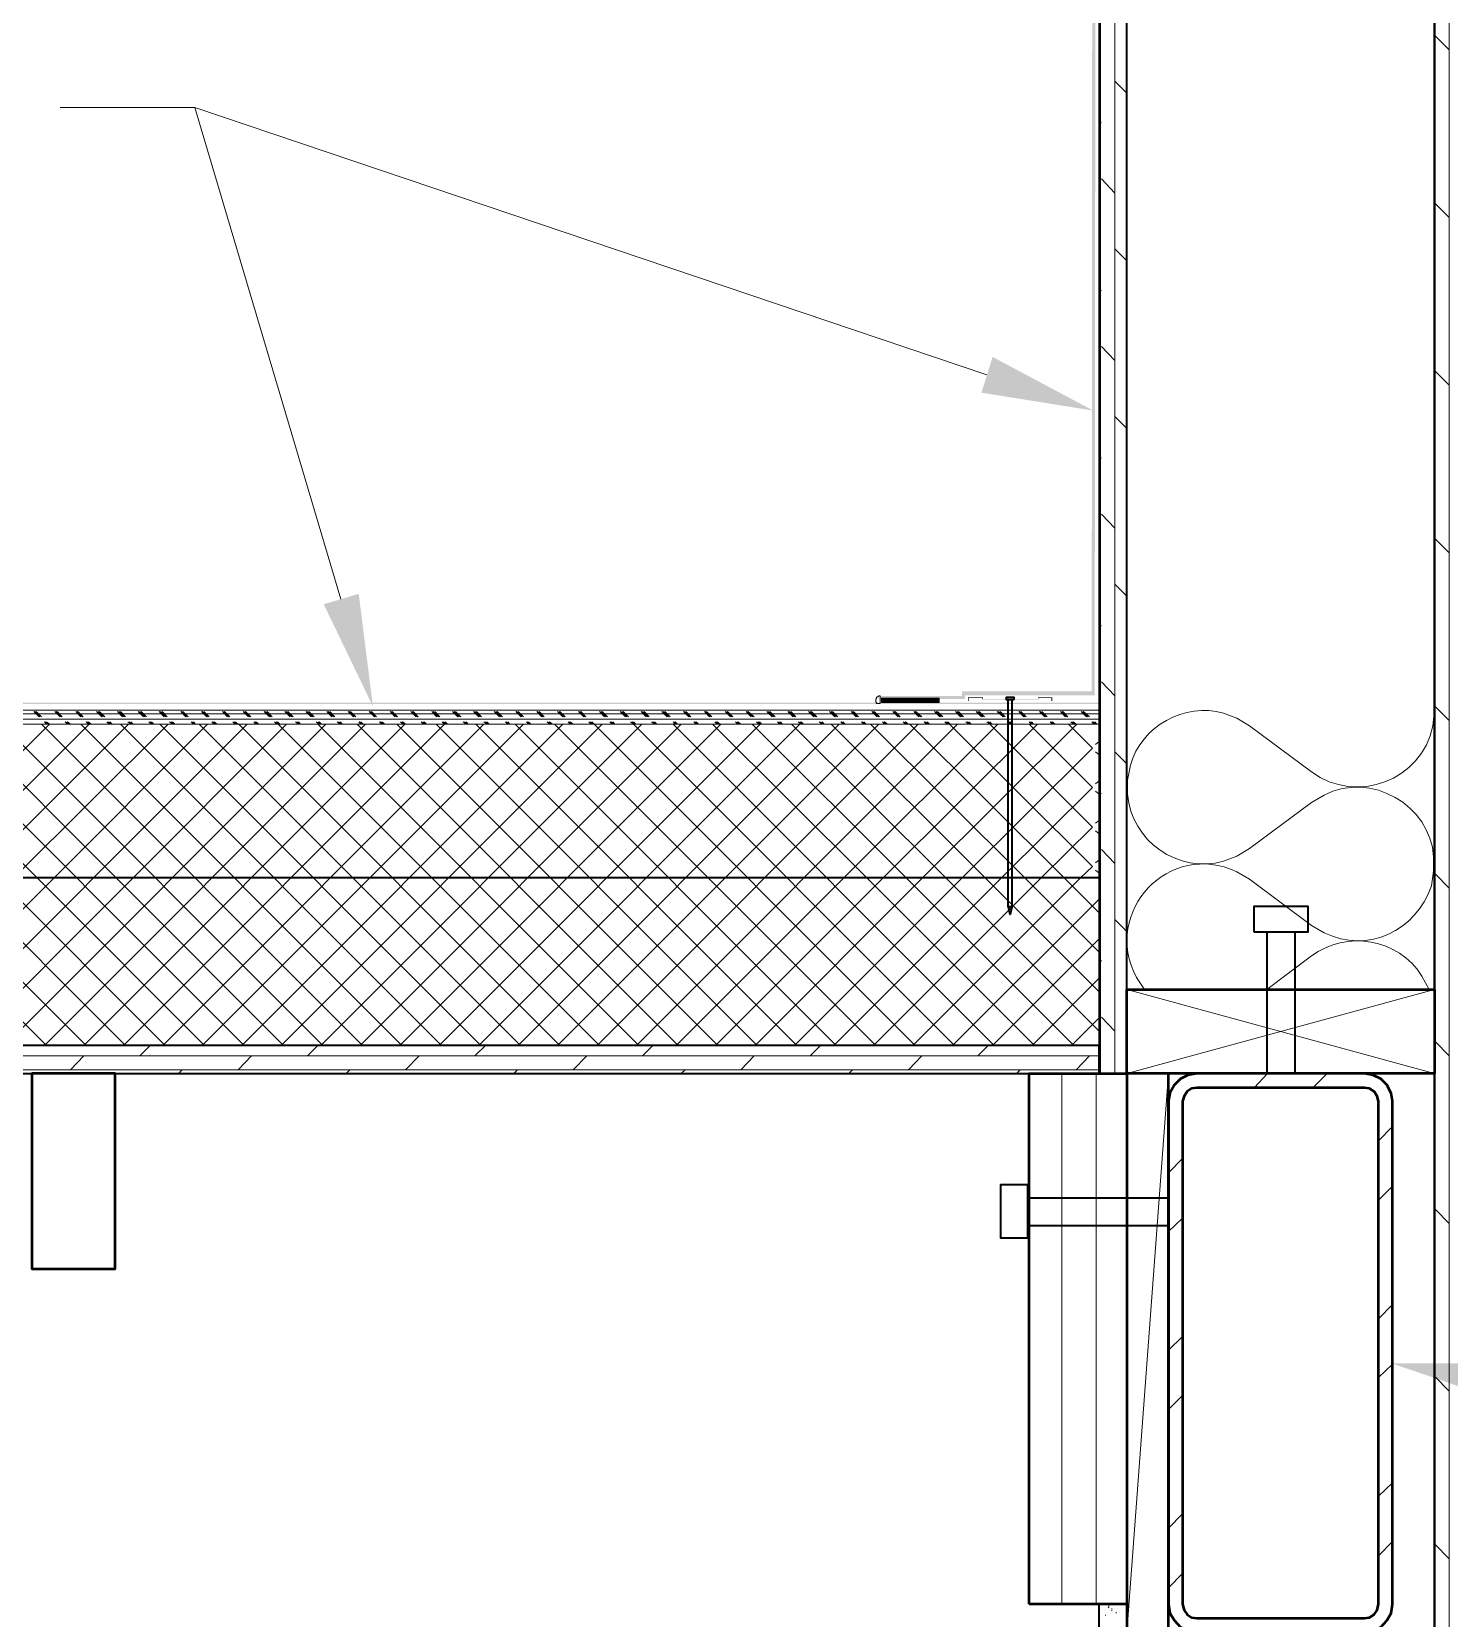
# Model space of a CAD drawing. Header units: inches. Extents: x 5 to 516, y -193 to 129.
# Drawn here: x 75.91 to 78.024, y -177.291 to -174.925 of the extents above; entities that cross this region are included whole.
import ezdxf

# ---------------------------------------------------------------- set-up
doc = ezdxf.new("R2010")
doc.units = ezdxf.units.IN
doc.header["$MEASUREMENT"] = 0
doc.layers.add('PDF8_Geometry', color=7, linetype='Continuous')
doc.layers.add('PDF8_Solid Fills', color=7, linetype='Continuous')

msp = doc.modelspace()

# ---------------------------------------------------------------- hatches: boundary and pattern name
at = {"layer": 'PDF8_Solid Fills', "transparency": 33554559}
for points in [[(77.2977364, -175.9157818), (77.3021809, -175.9202262), (77.3021807, -175.9146705), (77.495514, -175.9146707), (77.4999574, -171.1191149), (77.494402, -171.1135596), (77.4910698, -175.9091154), (77.2977364, -175.9091151)], [(77.1744047, -175.9157818), (77.1744047, -175.9202262), (77.3021825, -175.920226), (77.297738, -175.9157818)], [(77.306626, -175.9180048), (77.3077371, -175.9235604), (77.3077371, -175.9191159), (77.3288472, -175.9180039)], [(77.4110719, -175.9202271), (77.3277386, -175.9213382), (77.412183, -175.9213382), (77.4110719, -175.9180038)], [(77.4110719, -175.9180039), (77.412183, -175.919115), (77.4310685, -175.9191161), (77.4321811, -175.9235595), (77.432183, -175.9180039)], [(77.5021816, -175.9280046), (77.5021816, -175.9257824), (71.9077366, -175.9257825), (71.9077366, -175.9280046)]]:
    msp.add_hatch(color=256, dxfattribs=at).paths.add_polyline_path(points)

# ---------------------------------------------------------------- linework, layer by layer
at = {"layer": 'PDF8_Geometry', "lineweight": 35}
for points in [[(77.5021816, -171.1268929), (77.5021816, -176.4791154), (77.5432927, -176.4791154), (77.5432927, -171.1268929)], [(78.0021816, -189.8957837), (78.0021816, -171.2291155), (78.0432928, -171.2291155), (78.0432928, -189.8957837)], [(77.3755133, -175.9213382), (77.3755133, -175.9180049), (77.3632911, -175.9180049), (77.3632911, -175.9213382)], [(77.3699614, -176.2413377), (77.3721836, -176.2302266), (77.366628, -176.2302266), (77.3688502, -176.2413377)], [(77.7332924, -176.2680044), (77.7332924, -176.2291155), (77.8132924, -176.2291155), (77.8132924, -176.2680044)], [(77.3955147, -176.6446717), (77.3955147, -176.7246717), (77.3555147, -176.7246717), (77.3555147, -176.6446717)], [(77.5021816, -189.854672), (77.5021816, -177.2702266), (77.5432927, -177.2702266), (77.5432927, -189.854672)]]:
    msp.add_lwpolyline(points, close=True, dxfattribs=at)
at = {"layer": 'PDF8_Geometry', "lineweight": 15}
for points in [[(77.504406, -176.479116), (77.504406, -171.1268935)], [(77.5255151, -176.479116), (77.5255151, -171.1268935)], [(78.0032938, -189.8957831), (78.0032938, -171.229115)], [(78.024403, -189.8957831), (78.024403, -171.229115)], [(78.024403, -174.9524491), (78.0032918, -174.931338)], [(77.5432922, -175.0168932), (77.5255144, -174.9991154)], [(76.371069, -175.7713375), (76.1532912, -175.0380042), (75.95218, -175.0380042)], [(77.3344027, -175.4368931), (76.1532915, -175.0380042), (75.9521804, -175.0380042)], [(77.5055137, -175.061337), (77.5021803, -175.0591148)], [(78.0032938, -175.0980044), (78.0021827, -175.0968933)], [(77.5255151, -175.1657817), (77.5055151, -175.1446706)], [(78.024403, -175.2024491), (78.0032918, -175.181338)], [(77.5432922, -175.2668932), (77.5255144, -175.2491155)], [(77.5055137, -175.311337), (77.5021803, -175.3091148)], [(78.0032938, -175.3480044), (78.0021827, -175.3468933)], [(77.5255151, -175.4157817), (77.5055151, -175.3946706)], [(78.024403, -175.4524492), (78.0032918, -175.4313381)], [(77.5432922, -175.5168933), (77.5255144, -175.4991155)], [(77.5055137, -175.561337), (77.5021803, -175.5591148)], [(78.0032938, -175.5980045), (78.0021827, -175.5968933)], [(77.5255151, -175.6657817), (77.5055151, -175.6446706)], [(78.024403, -175.7024492), (78.0032918, -175.6813381)], [(77.5432922, -175.7668933), (77.5255144, -175.7491155)], [(77.5055137, -175.811337), (77.5021803, -175.8091148)], [(78.0032938, -175.8480045), (78.0021827, -175.8468934)], [(77.5255151, -175.9157818), (77.5055151, -175.8946707)], [(77.1777368, -175.9224482), (77.1810701, -175.9191148)], [(77.1777368, -175.920226), (77.1788479, -175.9191149)], [(77.1777368, -175.9246714), (77.1832923, -175.9191159)], [(77.1844054, -175.9257825), (77.1777388, -175.9191158)], [(77.178849, -175.9257825), (77.1855156, -175.9191158)], [(77.1866253, -175.9257825), (77.1799586, -175.9191158)], [(77.1810688, -175.9257825), (77.1877355, -175.9191158)], [(77.1888497, -175.9257825), (77.182183, -175.9191158)], [(77.1832932, -175.9257825), (77.1899599, -175.9191158)], [(77.1910696, -175.9257825), (77.1844029, -175.9191158)], [(77.1855131, -175.9257825), (77.1921798, -175.9191158)], [(77.193294, -175.9257825), (77.1866273, -175.9191158)], [(77.1877375, -175.9257825), (77.1944042, -175.9191158)], [(77.1955138, -175.9257825), (77.1888472, -175.9191158)], [(77.1899574, -175.9257825), (77.196624, -175.9191158)], [(77.1977382, -175.9257825), (77.1910715, -175.9191158)], [(77.1921818, -175.9257825), (77.1988484, -175.9191158)], [(77.1999581, -175.9257825), (77.1932914, -175.9191158)], [(77.1944061, -175.9257825), (77.2010728, -175.9191158)], [(77.2021825, -175.9257825), (77.1955158, -175.9191158)], [(77.196626, -175.9257825), (77.2032927, -175.9191158)], [(77.2044024, -175.9257825), (77.1977357, -175.9191158)], [(77.1988504, -175.9257825), (77.2055171, -175.9191158)], [(77.2066267, -175.9257825), (77.1999601, -175.9191158)], [(77.2010703, -175.9257825), (77.207737, -175.9191158)], [(77.2021799, -175.9191158), (77.2088466, -175.9257825), (77.2166244, -175.9191158)], [(77.2032932, -175.9191158), (77.211071, -175.9257825), (77.2188488, -175.9191158)], [(77.2032947, -175.9257825), (77.2099613, -175.9191158)], [(77.2055131, -175.9191158), (77.2132909, -175.9257825), (77.2210687, -175.9191158)], [(77.2055145, -175.9257825), (77.2121812, -175.9191158)], [(77.2077375, -175.9191158), (77.2155153, -175.9257825), (77.2232931, -175.9191158)], [(77.2077389, -175.9257825), (77.2144056, -175.9191158)], [(77.2099574, -175.9191158), (77.2177351, -175.9257825), (77.2255129, -175.9191158)], [(77.2121818, -175.9191158), (77.2199595, -175.9257825), (77.2277373, -175.9191158)], [(77.2144062, -175.9191158), (77.2221839, -175.9257825), (77.2299617, -175.9191158)], [(77.216626, -175.9191158), (77.2244038, -175.9257825), (77.2321816, -175.9191158)], [(77.2188504, -175.9191158), (77.2266282, -175.9257825), (77.234406, -175.9191158)], [(77.2210703, -175.9191158), (77.2288481, -175.9257825), (77.2366258, -175.9191158)], [(77.2232947, -175.9191158), (77.2310725, -175.9257825), (77.2388502, -175.9191158)], [(77.2255145, -175.9191158), (77.2332923, -175.9257825), (77.2410701, -175.9191158)], [(77.2277389, -175.9191158), (77.2355167, -175.9257825), (77.2432945, -175.9191158)], [(77.2299588, -175.9191158), (77.2377366, -175.9257825), (77.2455144, -175.9191158)], [(77.2321832, -175.9191158), (77.239961, -175.9257825), (77.2477388, -175.9191158)], [(77.2344031, -175.9191158), (77.2421809, -175.9257825), (77.2499586, -175.9191158)], [(77.2366275, -175.9191158), (77.2444052, -175.9257825), (77.252183, -175.9191158)], [(77.2388473, -175.9191158), (77.2466251, -175.9257825), (77.2544029, -175.9191158)], [(77.2410717, -175.9191158), (77.2488495, -175.9257825), (77.2566273, -175.9191158)], [(77.2432916, -175.9191158), (77.2510694, -175.9257825), (77.2588472, -175.9191158)], [(77.245516, -175.9191158), (77.2532938, -175.9257825), (77.2610716, -175.9191158)], [(77.2477359, -175.9191158), (77.2555136, -175.9257825), (77.2632914, -175.9191158)], [(77.2499603, -175.9191158), (77.257738, -175.9257825), (77.2632936, -175.921338)], [(77.2521801, -175.9191158), (77.2599579, -175.9257825), (77.2632912, -175.9235603)], [(77.2544045, -175.9191158), (77.2621823, -175.9257825), (77.2632934, -175.9257825)], [(77.2632945, -175.9246714), (77.2566278, -175.9191159)], [(77.2632945, -175.9224482), (77.2588501, -175.9191148)], [(77.2632945, -175.920226), (77.2610723, -175.9191149)], [(71.9077349, -175.9580045), (77.5021799, -175.9580045), (77.5021799, -175.9368934), (71.9077349, -175.9368934)], [(71.9077349, -175.9424485), (77.5021799, -175.9424485)], [(75.9210725, -175.9468939), (75.9132948, -175.9391161)], [(75.9221802, -175.9468939), (75.9144024, -175.9391161)], [(75.9244046, -175.9468939), (75.9166268, -175.9391161)], [(75.9521824, -175.9468939), (75.9444046, -175.9391161)], [(75.9544023, -175.9468939), (75.9466245, -175.9391161)], [(75.9555144, -175.9468939), (75.9477367, -175.9391161)], [(75.9832922, -175.9468939), (75.9755144, -175.9391161)], [(75.9855166, -175.9468939), (75.9777388, -175.9391161)], [(75.9866243, -175.9468939), (75.9788465, -175.9391161)], [(76.0144021, -175.9468939), (76.0066243, -175.9391161)], [(76.0166265, -175.9468939), (76.0088487, -175.9391161)], [(76.0188463, -175.9468939), (76.0110686, -175.9391161)], [(76.0455164, -175.9468939), (76.0377387, -175.9391161)], [(76.0477363, -175.9468939), (76.0399585, -175.9391161)], [(76.0499607, -175.9468939), (76.0421829, -175.9391161)], [(76.0766263, -175.9468939), (76.0688485, -175.9391161)], [(76.0788462, -175.9468939), (76.0710684, -175.9391161)], [(76.0810706, -175.9468939), (76.0732928, -175.9391161)], [(76.1077361, -175.9468939), (76.0999584, -175.9391161)], [(76.1099605, -175.9468939), (76.1021828, -175.9391161)], [(76.1121804, -175.9468939), (76.1044026, -175.9391161)], [(76.1399582, -175.9468939), (76.1321804, -175.9391161)], [(76.1410704, -175.9468939), (76.1332926, -175.9391161)], [(76.1432948, -175.9468939), (76.135517, -175.9391161)], [(76.1710726, -175.9468939), (76.1632948, -175.9391161)], [(76.1721802, -175.9468939), (76.1644024, -175.9391161)], [(76.1744046, -175.9468939), (76.1666268, -175.9391161)], [(76.2021824, -175.9468939), (76.1944046, -175.9391161)], [(76.2044023, -175.9468939), (76.1966245, -175.9391161)], [(76.2055145, -175.9468939), (76.1977367, -175.9391161)], [(76.2332922, -175.9468939), (76.2255145, -175.9391161)], [(76.2355166, -175.9468939), (76.2277389, -175.9391161)], [(76.2366243, -175.9468939), (76.2288465, -175.9391161)], [(76.2644021, -175.9468939), (76.2566243, -175.9391161)], [(76.2666265, -175.9468939), (76.2588487, -175.9391161)], [(76.2688464, -175.9468939), (76.2610686, -175.9391161)], [(76.2955165, -175.9468939), (76.2877387, -175.9391161)], [(76.2977363, -175.9468939), (76.2899586, -175.9391161)], [(76.2999607, -175.9468939), (76.2921829, -175.9391161)], [(76.3266263, -175.9468939), (76.3188485, -175.9391161)], [(76.3288462, -175.9468939), (76.3210684, -175.9391161)], [(76.3310706, -175.9468939), (76.3232928, -175.9391161)], [(76.3577362, -175.9468939), (76.3499584, -175.9391161)], [(76.3599606, -175.9468939), (76.3521828, -175.9391161)], [(76.3621804, -175.9468939), (76.3544026, -175.9391161)], [(76.3899582, -175.9468939), (76.3821804, -175.9391161)], [(76.3910704, -175.9468939), (76.3832926, -175.9391161)], [(76.3932948, -175.9468939), (76.385517, -175.9391161)], [(76.4210726, -175.9468939), (76.4132948, -175.9391161)], [(76.4221802, -175.9468939), (76.4144025, -175.9391161)], [(76.4244046, -175.9468939), (76.4166269, -175.9391161)], [(76.4521824, -175.9468939), (76.4444046, -175.9391161)], [(76.4544023, -175.9468939), (76.4466245, -175.9391161)], [(76.4555145, -175.9468939), (76.4477367, -175.9391161)], [(76.4832923, -175.9468939), (76.4755145, -175.9391161)], [(76.4855167, -175.9468939), (76.4777389, -175.9391161)], [(76.4866243, -175.9468939), (76.4788466, -175.9391161)], [(76.5144021, -175.9468939), (76.5066243, -175.9391161)], [(76.5166265, -175.9468939), (76.5088487, -175.9391161)], [(76.5188464, -175.9468939), (76.5110686, -175.9391161)], [(76.5455165, -175.9468939), (76.5377387, -175.9391161)], [(76.5477364, -175.9468939), (76.5399586, -175.9391161)], [(76.5499607, -175.9468939), (76.542183, -175.9391161)], [(76.5766263, -175.9468939), (76.5688486, -175.9391161)], [(76.5788462, -175.9468939), (76.5710684, -175.9391161)], [(76.5810706, -175.9468939), (76.5732928, -175.9391161)], [(76.6077362, -175.9468939), (76.5999584, -175.9391161)], [(76.6099606, -175.9468939), (76.6021828, -175.9391161)], [(76.6121804, -175.9468939), (76.6044027, -175.9391161)], [(76.6399582, -175.9468939), (76.6321804, -175.9391161)], [(76.6410704, -175.9468939), (76.6332926, -175.9391161)], [(76.6432948, -175.9468939), (76.635517, -175.9391161)], [(76.6710726, -175.9468939), (76.6632948, -175.9391161)], [(76.6721803, -175.9468939), (76.6644025, -175.9391161)], [(76.6744047, -175.9468939), (76.6666269, -175.9391161)], [(76.7021824, -175.9468939), (76.6944047, -175.9391161)], [(76.7044023, -175.9468939), (76.6966245, -175.9391161)], [(76.7055145, -175.9468939), (76.6977367, -175.9391161)], [(76.7332923, -175.9468939), (76.7255145, -175.9391161)], [(76.7355167, -175.9468939), (76.7277389, -175.9391161)], [(76.7366244, -175.9468939), (76.7288466, -175.9391161)], [(76.7644021, -175.9468939), (76.7566244, -175.9391161)], [(76.7666265, -175.9468939), (76.7588487, -175.9391161)], [(76.7688464, -175.9468939), (76.7610686, -175.9391161)], [(76.7955165, -175.9468939), (76.7877387, -175.9391161)], [(76.7977364, -175.9468939), (76.7899586, -175.9391161)], [(76.7999608, -175.9468939), (76.792183, -175.9391161)], [(76.8266264, -175.9468939), (76.8188486, -175.9391161)], [(76.8288462, -175.9468939), (76.8210684, -175.9391161)], [(76.8310706, -175.9468939), (76.8232928, -175.9391161)], [(76.8577362, -175.9468939), (76.8499584, -175.9391161)], [(76.8599606, -175.9468939), (76.8521828, -175.9391161)], [(76.8621805, -175.9468939), (76.8544027, -175.9391161)], [(76.8899582, -175.9468939), (76.8821805, -175.9391161)], [(76.8910704, -175.9468939), (76.8832927, -175.9391161)], [(76.8932948, -175.9468939), (76.8855171, -175.9391161)], [(76.9210726, -175.9468939), (76.9132948, -175.9391161)], [(76.9221803, -175.9468939), (76.9144025, -175.9391161)], [(76.9244047, -175.9468939), (76.9166269, -175.9391161)], [(76.9521825, -175.9468939), (76.9444047, -175.9391161)], [(76.9544023, -175.9468939), (76.9466246, -175.9391161)], [(76.9555145, -175.9468939), (76.9477367, -175.9391161)], [(76.9832923, -175.9468939), (76.9755145, -175.9391161)], [(76.9855167, -175.9468939), (76.9777389, -175.9391161)], [(76.9877366, -175.9468939), (76.9788477, -175.9391161)], [(77.0144022, -175.9468939), (77.0066244, -175.9391161)], [(77.0166265, -175.9468939), (77.0088488, -175.9391161)], [(77.0188464, -175.9468939), (77.0110686, -175.9391161)], [(77.0455165, -175.9468939), (77.0377387, -175.9391161)], [(77.0477364, -175.9468939), (77.0399586, -175.9391161)], [(77.0499608, -175.9468939), (77.042183, -175.9391161)], [(77.0766264, -175.9468939), (77.0688486, -175.9391161)], [(77.0788462, -175.9468939), (77.0710685, -175.9391161)], [(77.0810706, -175.9468939), (77.0732929, -175.9391161)], [(77.1077362, -175.9468939), (77.0999584, -175.9391161)], [(77.1099606, -175.9468939), (77.1021828, -175.9391161)], [(77.1121805, -175.9468939), (77.1044027, -175.9391161)], [(77.1399583, -175.9468939), (77.1321805, -175.9391161)], [(77.1410705, -175.9468939), (77.1332927, -175.9391161)], [(77.1432949, -175.9468939), (77.1355171, -175.9391161)], [(77.1710726, -175.9468939), (77.1632949, -175.9391161)], [(77.1732925, -175.9468939), (77.1644036, -175.9391161)], [(77.1744047, -175.9468939), (77.1666269, -175.9391161)], [(77.182181, -175.9257825), (77.1777366, -175.921338)], [(77.1777368, -175.9257825), (77.1777368, -175.9246714)], [(77.1799612, -175.9257825), (77.1777389, -175.9235603)], [(77.2021825, -175.9468939), (77.1944047, -175.9391161)], [(77.2044024, -175.9468939), (77.1966246, -175.9391161)], [(77.2055145, -175.9468939), (77.1977368, -175.9391161)], [(77.2332923, -175.9468939), (77.2255145, -175.9391161)], [(77.2355167, -175.9468939), (77.2277389, -175.9391161)], [(77.2377366, -175.9468939), (77.2288477, -175.9391161)], [(77.2644022, -175.9468939), (77.2566244, -175.9391161)], [(77.2666266, -175.9468939), (77.2588488, -175.9391161)], [(77.2688464, -175.9468939), (77.2610687, -175.9391161)], [(77.2955165, -175.9468939), (77.2877388, -175.9391161)], [(77.2977364, -175.9468939), (77.2899586, -175.9391161)], [(77.2999608, -175.9468939), (77.292183, -175.9391161)], [(77.3266264, -175.9468939), (77.3188486, -175.9391161)], [(77.3288463, -175.9468939), (77.3210685, -175.9391161)], [(77.3310707, -175.9468939), (77.3232929, -175.9391161)], [(77.3588484, -175.9468939), (77.3499595, -175.9391161)], [(77.3599606, -175.9468939), (77.3521829, -175.9391161)], [(77.3621805, -175.9468939), (77.3544027, -175.9391161)], [(77.3899583, -175.9468939), (77.3821805, -175.9391161)], [(77.3910705, -175.9468939), (77.3832927, -175.9391161)], [(77.3932949, -175.9468939), (77.3855171, -175.9391161)], [(77.4210727, -175.9468939), (77.4132949, -175.9391161)], [(77.4232925, -175.9468939), (77.4144036, -175.9391161)], [(77.4244047, -175.9468939), (77.4166269, -175.9391161)], [(77.4521825, -175.9468939), (77.4444047, -175.9391161)], [(77.4544024, -175.9468939), (77.4466246, -175.9391161)], [(77.4555146, -175.9468939), (77.4477368, -175.9391161)], [(77.4832923, -175.9468939), (77.4755146, -175.9391161)], [(77.4855167, -175.9468939), (77.477739, -175.9391161)], [(77.4877366, -175.9468939), (77.4788477, -175.9391161)], [(77.8188505, -176.0291156), (77.7266282, -175.9602267), (77.7077393, -175.9491156), (77.6877393, -175.9413378)], [(77.9999616, -175.9602267), (78.0021838, -175.9368933)], [(78.024403, -175.9524492), (78.0032918, -175.9313381)], [(71.9077349, -175.9502259), (77.5021799, -175.9502259)], [(75.9321809, -176.4368932), (75.6821809, -176.1868932), (75.4521809, -175.9580042)], [(75.4566266, -176.4368932), (75.7066266, -176.1868932), (75.9366266, -175.9580042)], [(75.9910686, -176.4368932), (75.7410685, -176.1868932), (75.5110685, -175.9580042)], [(75.5155142, -176.4368932), (75.7655143, -176.1868932), (75.9955143, -175.9580042)], [(76.0499607, -176.4368932), (75.7999607, -176.1868932), (75.5699607, -175.9580042)], [(75.5744019, -176.4368932), (75.8244019, -176.1868932), (76.0544019, -175.9580042)], [(76.1088483, -176.4368932), (75.8588483, -176.1868932), (75.6288483, -175.9580042)], [(75.633294, -176.4368932), (75.883294, -176.1868932), (76.113294, -175.9580042)], [(76.167736, -176.4368932), (75.688847, -175.9580042)], [(75.6932938, -176.4368932), (76.1721828, -175.9580042)], [(76.2266281, -176.4368932), (75.7477392, -175.9580042)], [(75.7521815, -176.4368932), (76.2310704, -175.9580042)], [(76.2855157, -176.4368932), (75.8066268, -175.9580042)], [(75.8110691, -176.4368932), (76.289958, -175.9580042)], [(76.3444034, -176.4368932), (75.8655144, -175.9580042)], [(75.8699612, -176.4368932), (76.3488502, -175.9580042)], [(76.403291, -176.4368932), (75.924402, -175.9580042)], [(75.9321809, -175.9580045), (75.9288476, -175.9546712)], [(75.9288489, -176.4368932), (76.4077378, -175.9580042)], [(75.9344053, -175.9580045), (75.9299609, -175.9546712)], [(75.9366252, -175.9580045), (75.9321808, -175.9546712)], [(75.9632908, -175.9580045), (75.9599574, -175.9546712)], [(75.9655152, -175.9580045), (75.9621818, -175.9546712)], [(75.967735, -175.9580045), (75.9632906, -175.9546712)], [(76.4621831, -176.4368932), (75.9832942, -175.9580042)], [(75.9877365, -176.4368932), (76.4666254, -175.9580042)], [(75.9944051, -175.9580045), (75.9910718, -175.9546712)], [(75.996625, -175.9580045), (75.9932917, -175.9546712)], [(75.9988494, -175.9580045), (75.994405, -175.9546712)], [(76.025515, -175.9580045), (76.0221817, -175.9546712)], [(76.0277394, -175.9580045), (76.0244061, -175.9546712)], [(76.0299593, -175.9580045), (76.0266259, -175.9546712)], [(76.5210708, -176.4368932), (76.0421818, -175.9580042)], [(76.0466241, -176.4368932), (76.5255131, -175.9580042)], [(76.057737, -175.9580045), (76.0532926, -175.9546712)], [(76.0588492, -175.9580045), (76.0555159, -175.9546712)], [(76.0610691, -175.9580045), (76.0577358, -175.9546712)], [(76.0888469, -175.9580045), (76.0844024, -175.9546712)], [(76.0899591, -175.9580045), (76.0866258, -175.9546712)], [(76.0921835, -175.9580045), (76.0888501, -175.9546712)], [(76.5799584, -176.4368932), (76.1010695, -175.9580042)], [(76.1055163, -176.4368932), (76.5844052, -175.9580042)], [(76.1199613, -175.9580045), (76.1155168, -175.9546712)], [(76.1221811, -175.9580045), (76.1177367, -175.9546712)], [(76.1232933, -175.9580045), (76.11996, -175.9546712)], [(76.1510711, -175.9580045), (76.1477378, -175.9546712)], [(76.153291, -175.9580045), (76.1488465, -175.9546712)], [(76.1544032, -175.9580045), (76.1510698, -175.9546712)], [(76.6388505, -176.4368932), (76.1599616, -175.9580042)], [(76.1644039, -176.4368932), (76.6432928, -175.9580042)], [(76.182181, -175.9580045), (76.1788476, -175.9546712)], [(76.1844053, -175.9580045), (76.1799609, -175.9546712)], [(76.1866252, -175.9580045), (76.1821808, -175.9546712)], [(76.2132908, -175.9580045), (76.2099575, -175.9546712)], [(76.2155152, -175.9580045), (76.2121819, -175.9546712)], [(76.2177351, -175.9580045), (76.2132906, -175.9546712)], [(76.6977382, -176.4368932), (76.2188492, -175.9580042)], [(76.2232915, -176.4368932), (76.7021805, -175.9580042)], [(76.2444052, -175.9580045), (76.2410718, -175.9546712)], [(76.246625, -175.9580045), (76.2432917, -175.9546712)], [(76.2488494, -175.9580045), (76.244405, -175.9546712)], [(76.275515, -175.9580045), (76.2721817, -175.9546712)], [(76.2777394, -175.9580045), (76.2744061, -175.9546712)], [(76.2799593, -175.9580045), (76.2766259, -175.9546712)], [(76.7566258, -176.4368932), (76.2777369, -175.9580042)], [(76.2821837, -176.4368932), (76.7610726, -175.9580042)], [(76.3077371, -175.9580045), (76.3032926, -175.9546712)], [(76.3088493, -175.9580045), (76.3055159, -175.9546712)], [(76.3110691, -175.9580045), (76.3077358, -175.9546712)], [(76.3388469, -175.9580045), (76.3344025, -175.9546712)], [(76.8155134, -176.4368932), (76.3366245, -175.9580042)], [(76.3399591, -175.9580045), (76.3366258, -175.9546712)], [(76.3421835, -175.9580045), (76.3388502, -175.9546712)], [(76.3410713, -176.4368932), (76.8199602, -175.9580042)], [(76.3699613, -175.9580045), (76.3655168, -175.9546712)], [(76.3721811, -175.9580045), (76.3677367, -175.9546712)], [(76.3732933, -175.9580045), (76.36996, -175.9546712)], [(76.8744056, -176.4368932), (76.3955166, -175.9580042)], [(76.4010711, -175.9580045), (76.3977378, -175.9546712)], [(76.403291, -175.9580045), (76.3988466, -175.9546712)], [(76.3999589, -176.4368932), (76.8788479, -175.9580042)], [(76.4044032, -175.9580045), (76.4010699, -175.9546712)], [(76.432181, -175.9580045), (76.4288476, -175.9546712)], [(76.4344054, -175.9580045), (76.4299609, -175.9546712)], [(76.4366252, -175.9580045), (76.4321808, -175.9546712)], [(76.9332932, -176.4368932), (76.4544043, -175.9580042)], [(76.4588466, -176.4368932), (76.9377355, -175.9580042)], [(76.4632908, -175.9580045), (76.4599575, -175.9546712)], [(76.4655152, -175.9580045), (76.4621819, -175.9546712)], [(76.4677351, -175.9580045), (76.4632906, -175.9546712)], [(76.4944052, -175.9580045), (76.4910719, -175.9546712)], [(76.4966251, -175.9580045), (76.4932917, -175.9546712)], [(76.4988495, -175.9580045), (76.4955161, -175.9546712)], [(76.9921808, -176.4368932), (76.5132919, -175.9580042)], [(76.5177387, -176.4368932), (76.9966277, -175.9580042)], [(76.525515, -175.9580045), (76.5221817, -175.9546712)], [(76.5277394, -175.9580045), (76.5244061, -175.9546712)], [(76.5299593, -175.9580045), (76.526626, -175.9546712)], [(76.5577371, -175.9580045), (76.5532926, -175.9546712)], [(76.5588493, -175.9580045), (76.5555159, -175.9546712)], [(76.5610691, -175.9580045), (76.5577358, -175.9546712)], [(77.0510685, -176.4368932), (76.5721795, -175.9580042)], [(76.5766263, -176.4368932), (77.0555153, -175.9580042)], [(76.5888469, -175.9580045), (76.5844025, -175.9546712)], [(76.5899591, -175.9580045), (76.5866258, -175.9546712)], [(76.5921835, -175.9580045), (76.5888502, -175.9546712)], [(76.6199613, -175.9580045), (76.616628, -175.9546712)], [(76.6221812, -175.9580045), (76.6177367, -175.9546712)], [(76.6232934, -175.9580045), (76.61996, -175.9546712)], [(77.1099606, -176.4368932), (76.6310717, -175.9580042)], [(76.635514, -176.4368932), (77.1144029, -175.9580042)], [(76.6510711, -175.9580045), (76.6477378, -175.9546712)], [(76.653291, -175.9580045), (76.6488466, -175.9546712)], [(76.6544032, -175.9580045), (76.6510699, -175.9546712)], [(76.682181, -175.9580045), (76.6788477, -175.9546712)], [(76.6844054, -175.9580045), (76.6810721, -175.9546712)], [(76.6866253, -175.9580045), (76.6821808, -175.9546712)], [(77.1688482, -176.4368932), (76.6899593, -175.9580042)], [(76.6944061, -176.4368932), (77.1732951, -175.9580042)], [(76.7132908, -175.9580045), (76.7099575, -175.9546712)], [(76.7155152, -175.9580045), (76.7121819, -175.9546712)], [(76.7177351, -175.9580045), (76.7132907, -175.9546712)], [(76.7444052, -175.9580045), (76.7410719, -175.9546712)], [(76.7466251, -175.9580045), (76.7432917, -175.9546712)], [(76.7488495, -175.9580045), (76.7455161, -175.9546712)], [(77.2277359, -176.4368932), (76.7488469, -175.9580042)], [(76.7532937, -176.4368932), (77.2321827, -175.9580042)], [(76.7755151, -175.9580045), (76.7721817, -175.9546712)], [(76.7777394, -175.9580045), (76.7744061, -175.9546712)], [(76.7799593, -175.9580045), (76.776626, -175.9546712)], [(76.8077371, -175.9580045), (76.8032927, -175.9546712)], [(76.8088493, -175.9580045), (76.805516, -175.9546712)], [(76.8110692, -175.9580045), (76.8077358, -175.9546712)], [(77.286628, -176.4368932), (76.8077391, -175.9580042)], [(76.8121814, -176.4368932), (77.2910703, -175.9580042)], [(76.8388469, -175.9580045), (76.8344025, -175.9546712)], [(76.8399591, -175.9580045), (76.8366258, -175.9546712)], [(76.8421835, -175.9580045), (76.8388502, -175.9546712)], [(77.3455156, -176.4368932), (76.8666267, -175.9580042)], [(76.8699613, -175.9580045), (76.866628, -175.9546712)], [(76.8721812, -175.9580045), (76.8677367, -175.9546712)], [(76.8732934, -175.9580045), (76.8699601, -175.9546712)], [(76.871069, -176.4368932), (77.121069, -176.1868932), (77.351069, -175.9580042)], [(76.9010712, -175.9580045), (76.8977378, -175.9546712)], [(76.903291, -175.9580045), (76.8988466, -175.9546712)], [(76.9044032, -175.9580045), (76.9010699, -175.9546712)], [(77.4055155, -176.4368932), (77.1555154, -176.1868932), (76.9255154, -175.9580042)], [(76.932181, -175.9580045), (76.9288477, -175.9546712)], [(76.9299611, -176.4368932), (77.1799612, -176.1868932), (77.4099612, -175.9580042)], [(76.9344054, -175.9580045), (76.9310721, -175.9546712)], [(76.9366253, -175.9580045), (76.9321808, -175.9546712)], [(76.9632909, -175.9580045), (76.9599575, -175.9546712)], [(76.9655153, -175.9580045), (76.9621819, -175.9546712)], [(76.9677351, -175.9580045), (76.9632907, -175.9546712)], [(77.4644031, -176.4368932), (77.2144031, -176.1868932), (76.9844031, -175.9580042)], [(76.9888488, -176.4368932), (77.2388488, -176.1868932), (77.4688488, -175.9580042)], [(76.9944052, -175.9580045), (76.9910719, -175.9546712)], [(76.9966251, -175.9580045), (76.9932918, -175.9546712)], [(76.9988495, -175.9580045), (76.9955162, -175.9546712)], [(77.0255151, -175.9580045), (77.0221817, -175.9546712)], [(77.0277395, -175.9580045), (77.0244061, -175.9546712)], [(77.0299593, -175.9580045), (77.026626, -175.9546712)], [(77.5021816, -176.4157818), (77.2732927, -176.1868929), (77.0432927, -175.958004)], [(77.0577371, -175.9580045), (77.0532927, -175.9546712)], [(77.0588493, -175.9580045), (77.055516, -175.9546712)], [(77.0610692, -175.9580045), (77.0577359, -175.9546712)], [(77.088847, -175.9580045), (77.0844025, -175.9546712)], [(77.0899592, -175.9580045), (77.0866258, -175.9546712)], [(77.0921836, -175.9580045), (77.0888502, -175.9546712)], [(77.5021816, -176.356893), (77.3321816, -176.186893), (77.1021816, -175.9580041)], [(77.1199613, -175.9580045), (77.116628, -175.9546712)], [(77.1221812, -175.9580045), (77.1177368, -175.9546712)], [(77.1232934, -175.9580045), (77.1199601, -175.9546712)], [(77.1510712, -175.9580045), (77.1477379, -175.9546712)], [(77.1532911, -175.9580045), (77.1488466, -175.9546712)], [(77.1544033, -175.9580045), (77.1510699, -175.9546712)], [(77.5021816, -176.2980043), (77.3910705, -176.1868932), (77.1610705, -175.9580042)], [(77.182181, -175.9580045), (77.1788477, -175.9546712)], [(77.1844054, -175.9580045), (77.1810721, -175.9546712)], [(77.1866253, -175.9580045), (77.1821809, -175.9546712)], [(77.2132909, -175.9580045), (77.2099575, -175.9546712)], [(77.2155153, -175.9580045), (77.2121819, -175.9546712)], [(77.2177351, -175.9580045), (77.2132907, -175.9546712)], [(77.5021816, -176.2391155), (77.4499594, -176.1868933), (77.2199594, -175.9580044)], [(77.2444052, -175.9580045), (77.2410719, -175.9546712)], [(77.2466251, -175.9580045), (77.2432918, -175.9546712)], [(77.2488495, -175.9580045), (77.2455162, -175.9546712)], [(77.2755151, -175.9580045), (77.2721818, -175.9546712)], [(77.2777395, -175.9580045), (77.2744062, -175.9546712)], [(77.2799594, -175.9580045), (77.276626, -175.9546712)], [(77.4921809, -176.1702261), (77.2788475, -175.9580038)], [(77.3077371, -175.9580045), (77.3032927, -175.9546712)], [(77.3088493, -175.9580045), (77.305516, -175.9546712)], [(77.3110692, -175.9580045), (77.3077359, -175.9546712)], [(77.338847, -175.9580045), (77.3344025, -175.9546712)], [(77.3399592, -175.9580045), (77.3366259, -175.9546712)], [(77.4921809, -176.1113373), (77.3388475, -175.9580039)], [(77.3421836, -175.9580045), (77.3388502, -175.9546712)], [(77.3699614, -175.9580045), (77.366628, -175.9546712)], [(77.3721812, -175.9580045), (77.3677368, -175.9546712)], [(77.3732934, -175.9580045), (77.3699601, -175.9546712)], [(77.4921809, -176.0524485), (77.3977364, -175.9580041)], [(77.4010712, -175.9580045), (77.3977379, -175.9546712)], [(77.4032911, -175.9580045), (77.3988466, -175.9546712)], [(77.4044033, -175.9580045), (77.4010699, -175.9546712)], [(77.4321811, -175.9580045), (77.4288477, -175.9546712)], [(77.4344054, -175.9580045), (77.4310721, -175.9546712)], [(77.4366253, -175.9580045), (77.4321809, -175.9546712)], [(77.4921809, -175.9935598), (77.4566253, -175.9580042)], [(77.4632909, -175.9580045), (77.4599576, -175.9546712)], [(77.4655153, -175.9580045), (77.462182, -175.9546712)], [(77.4677352, -175.9580045), (77.4632907, -175.9546712)], [(77.4944053, -175.9580045), (77.4910719, -175.9546712)], [(77.4966251, -175.9580045), (77.4932918, -175.9546712)], [(77.4988495, -175.9580045), (77.4955162, -175.9546712)], [(77.4966251, -175.9880044), (77.5021807, -175.98356)], [(77.0477364, -176.4368932), (77.2977364, -176.1868932), (77.4921809, -175.9935598)], [(77.5021816, -176.0035594), (77.496626, -175.9991149)], [(77.5432922, -176.0168933), (77.5255144, -175.9991155)], [(77.5488504, -176.0191156), (77.544406, -176.0413378), (77.544406, -176.0624489)], [(77.106624, -176.4368932), (77.356624, -176.1868932), (77.4921796, -176.0524487)], [(77.4966251, -176.0468932), (77.5021807, -176.0424488)], [(77.5021816, -176.0624493), (77.496626, -176.0580048)], [(77.5055137, -176.0613371), (77.5021803, -176.0591148)], [(77.8377394, -176.0635597), (77.8188505, -176.0746708), (77.7266282, -176.1435597)], [(77.4966251, -176.105782), (77.5021807, -176.1013375)], [(78.0032938, -176.0980045), (78.0021827, -176.0968934)], [(77.1655162, -176.4368932), (77.4155162, -176.1868932), (77.4921829, -176.1113376)], [(77.5021816, -176.121338), (77.496626, -176.1168936)], [(77.5255151, -176.1657818), (77.5055151, -176.1446707)], [(77.6877393, -176.1624489), (77.7077393, -176.1546711), (77.7266282, -176.14356)], [(77.9977394, -176.1991153), (78.0010727, -176.1768931), (78.0010727, -176.155782)], [(77.2244038, -176.4368932), (77.4744038, -176.1868932), (77.4921816, -176.1702265)], [(77.4966251, -176.1646707), (77.5021807, -176.1602263)], [(77.5021816, -176.1802268), (77.496626, -176.1757823)], [(77.8377394, -176.2691153), (77.8188505, -176.2580042), (77.7266282, -176.1891153), (77.7077393, -176.1780042)], [(78.024403, -176.2024492), (78.0032918, -176.1813381)], [(77.2832914, -176.4368932), (77.5021803, -176.2191154)], [(77.5432922, -176.2668933), (77.5255144, -176.2491155)], [(77.3432913, -176.4368932), (77.5021802, -176.2780043)], [(77.5055137, -176.3113371), (77.5021803, -176.3091149)], [(77.8188497, -176.3035598), (77.7521831, -176.3535599)], [(77.4021834, -176.4368932), (77.5021834, -176.3368932)], [(77.5577393, -176.335782), (77.5699616, -176.3535598)], [(77.9944053, -176.3535599), (77.9832942, -176.3335598)], [(78.0021816, -176.3535599), (77.5432927, -176.4791154)], [(78.0021816, -176.479116), (77.5432927, -176.3535604)], [(78.0032938, -176.3480045), (78.0021827, -176.3468934)], [(77.461071, -176.4368932), (77.5021821, -176.3957821)], [(77.5255151, -176.4157818), (77.5055151, -176.3946707)], [(76.0710698, -176.4524492), (76.0866254, -176.4368937)], [(76.3210699, -176.4524492), (76.3366254, -176.4368937)], [(76.5710699, -176.4524492), (76.5866254, -176.4368937)], [(76.8210699, -176.4524492), (76.8366254, -176.4368937)], [(77.0710699, -176.4524492), (77.0866255, -176.4368937)], [(77.3210699, -176.4524492), (77.3366255, -176.4368937)], [(78.024403, -176.4524492), (78.0032918, -176.4313381)], [(71.9077349, -176.4524492), (77.5021799, -176.4524492)], [(75.967735, -176.4735595), (75.987735, -176.4524484)], [(76.2177351, -176.4735595), (76.2377351, -176.4524484)], [(76.4677351, -176.4735595), (76.4877351, -176.4524484)], [(76.7177351, -176.4735595), (76.7377351, -176.4524484)], [(76.9677351, -176.4735595), (76.9877351, -176.4524484)], [(77.2177351, -176.4735595), (77.2377351, -176.4524484)], [(77.4677352, -176.4735595), (77.4877352, -176.4524484)], [(71.9077349, -176.4735595), (77.5021799, -176.4735595)], [(76.1288498, -176.479116), (76.1344053, -176.4735604)], [(76.3788498, -176.479116), (76.3844054, -176.4735604)], [(76.6288498, -176.479116), (76.6344054, -176.4735604)], [(76.8788498, -176.479116), (76.8844054, -176.4735604)], [(77.1288499, -176.479116), (77.1344054, -176.4735604)], [(77.3788499, -176.479116), (77.3844054, -176.4735604)], [(77.446626, -176.479116), (77.446626, -177.2702272)], [(77.4977373, -176.479116), (77.4977373, -177.2702272)], [(77.5432922, -177.3124494), (77.6055144, -176.479116)], [(77.7332924, -176.5002262), (77.7532924, -176.4791151)], [(77.82107, -176.5002262), (77.8421811, -176.4791151)], [(77.9188483, -176.5791153), (77.9399594, -176.5580042)], [(77.6055164, -176.6268934), (77.6266275, -176.6057823)], [(78.0032938, -176.5980045), (78.0021827, -176.5968934)], [(77.9188483, -176.668004), (77.9399594, -176.6468928)], [(77.6055164, -176.714671), (77.6266275, -176.694671)], [(78.024403, -176.7024493), (78.0032918, -176.6813382)], [(77.9188483, -176.8446714), (77.9399594, -176.8235603)], [(78.0032938, -176.8480046), (78.0021827, -176.8468934)], [(77.6055164, -176.8913384), (77.6266275, -176.8713384)], [(77.9188483, -176.932449), (77.9399594, -176.912449)], [(78.024403, -176.9524493), (78.0032918, -176.9313382)], [(77.6055164, -176.9802271), (77.6266275, -176.959116)], [(77.9188483, -177.1091152), (77.9399594, -177.0891152)], [(78.0032938, -177.0980046), (78.0021827, -177.0968935)], [(77.6055164, -177.1568933), (77.6266275, -177.1357822)], [(77.9188483, -177.1980039), (77.9399594, -177.1768928)], [(78.024403, -177.2024493), (78.0032918, -177.1813382)], [(77.6055164, -177.245782), (77.6266275, -177.2246709)], [(77.5121834, -177.2868926), (77.5110723, -177.2868926)], [(77.5166279, -177.2746708), (77.5155168, -177.2757819)], [(77.5166279, -177.2735598), (77.5166279, -177.2724487)], [(77.5210723, -177.276893), (77.5210723, -177.2780041)], [(77.5210723, -177.2802262), (77.5210723, -177.2791151)], [(77.527739, -177.2835594), (77.527739, -177.2824483)]]:
    msp.add_lwpolyline(points, dxfattribs=at)
for points in [[(77.1755169, -175.9268936), (77.1755169, -175.9157824), (77.1732947, -175.9157824), (77.1721836, -175.9168936), (77.1710725, -175.9168936), (77.1699613, -175.9180047), (77.1699613, -175.9202269), (77.1688502, -175.9202269), (77.1688502, -175.9246713), (77.1699613, -175.9257824), (77.1699613, -175.9268936)], [(77.1777368, -175.9257828), (77.1777368, -175.9191161), (77.2632923, -175.9191161), (77.2632923, -175.9257828)]]:
    msp.add_lwpolyline(points, close=True, dxfattribs=at)
at = {"layer": 'PDF8_Geometry', "lineweight": 35}
for points in [[(77.3666248, -176.230227), (77.3666248, -175.9213381)], [(77.3721812, -176.230227), (77.3721812, -175.9213381)], [(77.5021816, -176.1868932), (71.9077366, -176.1868932)], [(77.7521816, -176.2680044), (77.7521816, -176.4791155)], [(77.7944044, -176.479116), (77.7944044, -176.2680048)], [(77.5021816, -176.4791154), (77.5021816, -176.4368932), (71.9077366, -176.4368932)], [(71.9077349, -176.479116), (77.5021799, -176.479116)], [(77.6055164, -176.6646708), (77.3955164, -176.6646708)], [(77.3955147, -176.7057825), (77.6055148, -176.7057825)]]:
    msp.add_lwpolyline(points, dxfattribs=at)
at = {"layer": 'PDF8_Geometry', "lineweight": 50}
for points in [[(77.5432927, -176.4791154), (77.5432927, -176.3535599), (78.0021816, -176.3535599), (78.0021816, -176.4791154)], [(75.9099596, -176.479116), (75.9099596, -176.7702271), (76.0344041, -176.7702271), (76.0344041, -176.479116)], [(77.3977391, -177.2702272), (77.3977391, -176.479116), (77.5432947, -176.479116), (77.5432947, -177.2702272)], [(77.5432922, -176.479116), (77.5432922, -177.3124494), (77.6055144, -177.3124494), (77.6055144, -176.479116)]]:
    msp.add_lwpolyline(points, close=True, dxfattribs=at)
for points in [[(77.8977392, -176.479116), (77.6477392, -176.479116), (77.6344058, -176.4813382), (77.6232947, -176.4868937), (77.6144058, -176.4957826), (77.6077392, -176.5080049), (77.6055169, -176.5202271)], [(77.9399574, -177.2702266), (77.9399574, -176.5202265), (77.9377352, -176.5080043), (77.9310685, -176.4957821), (77.9221796, -176.4868932), (77.9110685, -176.4813376), (77.8977352, -176.4791154)], [(77.8977392, -176.5002262), (77.6477392, -176.5002262), (77.6399614, -176.5013373), (77.6332947, -176.5057818), (77.6288503, -176.5124484), (77.626628, -176.5202262)], [(77.9188483, -177.2702266), (77.9188483, -176.5202265), (77.9166261, -176.5124488), (77.9121816, -176.5057821), (77.905515, -176.5013376), (77.8977372, -176.5002265)], [(77.6055164, -176.5202265), (77.6055164, -177.2702266), (77.6077386, -177.2835599), (77.6144053, -177.294671), (77.6232942, -177.304671), (77.6344053, -177.3102266), (77.6477386, -177.3124488)], [(77.6266255, -176.5202265), (77.6266255, -177.2702266), (77.6288477, -177.2791155), (77.6332922, -177.2857821), (77.6399588, -177.2902266), (77.6477366, -177.2913377)], [(77.6477392, -177.291338), (77.8977392, -177.291338), (77.905517, -177.2902269), (77.9121836, -177.2857824), (77.9166281, -177.2791158), (77.9188503, -177.2702269)], [(77.6477392, -177.3124494), (77.8977392, -177.3124494), (77.9110725, -177.3102271), (77.9221836, -177.3046716), (77.9310725, -177.2946716), (77.9377392, -177.2835605), (77.9399614, -177.2702271)]]:
    msp.add_lwpolyline(points, dxfattribs=at)
at = {"layer": 'PDF8_Geometry', "lineweight": 15}
for points in [[(77.6877393, -175.9413378), (77.6296838, -175.9249674), (77.5647578, -175.9607637), (77.5488504, -176.0191156)], [(77.8188505, -176.0291156), (77.8860727, -176.0784674), (77.9834986, -176.0423933), (77.9999616, -175.9602267)], [(78.0010727, -176.155782), (77.9962394, -176.0780968), (77.9071468, -176.0277449), (77.8377394, -176.0635597)], [(77.544406, -176.0624489), (77.5501097, -176.1323563), (77.6203134, -176.1809489), (77.6877393, -176.1624489)], [(77.7077393, -176.1780042), (77.6064986, -176.1304672), (77.505943, -176.2370227), (77.5577393, -176.335782)], [(77.8377394, -176.2691153), (77.9037579, -176.3007079), (77.974369, -176.266356), (77.9977394, -176.1991153)], [(77.9832942, -176.3335598), (77.9487016, -176.2768191), (77.8712572, -176.2651524), (77.8188497, -176.3035598)]]:
    msp.add_open_spline(points, degree=3, dxfattribs=at)
at = {"layer": 'PDF8_Solid Fills', "lineweight": 50, "transparency": 33554559}
for points in [[(77.3432913, -175.4102264), (77.4932913, -175.4902264), (77.3266246, -175.4635597)], [(76.3977391, -175.7635601), (76.4188502, -175.9313379), (76.3455168, -175.7791156)], [(78.0988478, -176.9657821), (77.9388478, -176.9113376), (78.1077367, -176.9113376)]]:
    msp.add_solid(points, dxfattribs=at)
at = {"layer": 'PDF8_Solid Fills', "lineweight": 15, "transparency": 33554559}
for points in [[(77.3066249, -175.9235604), (77.3077361, -175.9235604), (77.3066249, -175.9180048)], [(77.3077371, -175.9191161), (77.3288483, -175.918005), (77.3277371, -175.9191161)], [(77.3288463, -175.9180039), (77.3277352, -175.919115), (77.3288463, -175.9202261)], [(77.3288463, -175.920226), (77.3277352, -175.9213371), (77.4110685, -175.920226)], [(77.3277386, -175.9191161), (77.3288497, -175.9202272), (77.3277386, -175.9213383)], [(77.4121796, -175.9213382), (77.4110685, -175.9180049), (77.4121796, -175.919116)], [(77.4310689, -175.9191161), (77.43218, -175.9235605), (77.4310689, -175.9235605)]]:
    msp.add_solid(points, dxfattribs=at)

doc.saveas('drawing.dxf')
